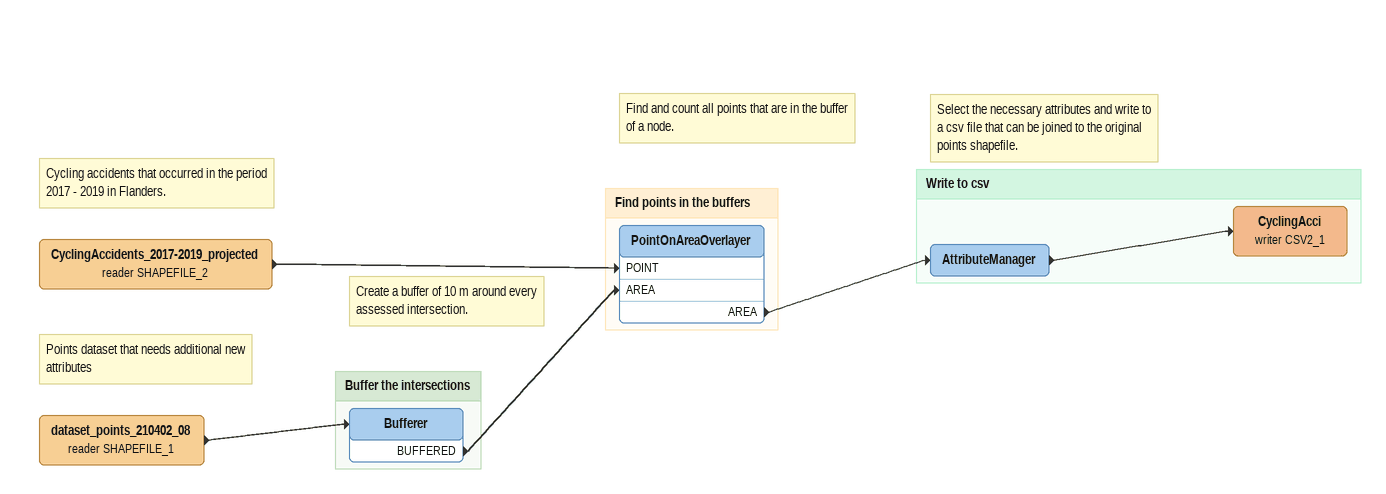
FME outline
Note: Cycling accidents that occurred in the period 2017 - 2019 in Flanders.
Note: Create a buffer of 10 m around every assessed intersection.
Note: Find and count all points that are in the buffer of a node.
Note: Select the necessary attributes and write to a csv file that can be joined to the original points shapefile.
CyclingAccidents_2017-2019_projected (reader SHAPEFILE_2)
    -> PointOnAreaOverlayer [POINT]
Note: Points dataset that needs additional new attributes
dataset_points_210402_08 (reader SHAPEFILE_1)
    -> Bufferer

Bookmark: Buffer the intersections
Bufferer
    BUFFERED -> PointOnAreaOverlayer [AREA]

Bookmark: Find points in the buffers
PointOnAreaOverlayer
    AREA -> AttributeManager

Bookmark: Write to csv
AttributeManager
    -> CyclingAcci (writer CSV2_1)
CyclingAcci (writer CSV2_1)
